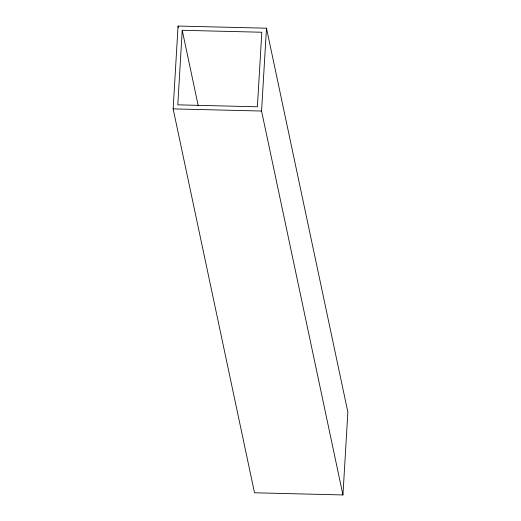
<?xml version="1.0" encoding="UTF-8"?>
<svg xmlns="http://www.w3.org/2000/svg" width="521" height="521" viewBox="0 0 521 521"><rect width="100%" height="100%" fill="white"/><g stroke="black" fill="none" stroke-linecap="round" stroke-linejoin="round"><path stroke-width="0.78" d="M173.135 108.882L178.058 26.05L266.478 28.206L347.865 412.118L342.942 494.95L254.522 492.794L173.135 108.882L261.562 111.038L342.942 494.95M182.233 30.296L177.804 104.845L257.387 106.785L261.816 32.237L182.233 30.296L198.24 105.809M261.562 111.038L266.478 28.206M178.058 26.05L178.397 27.639"/></g></svg>
